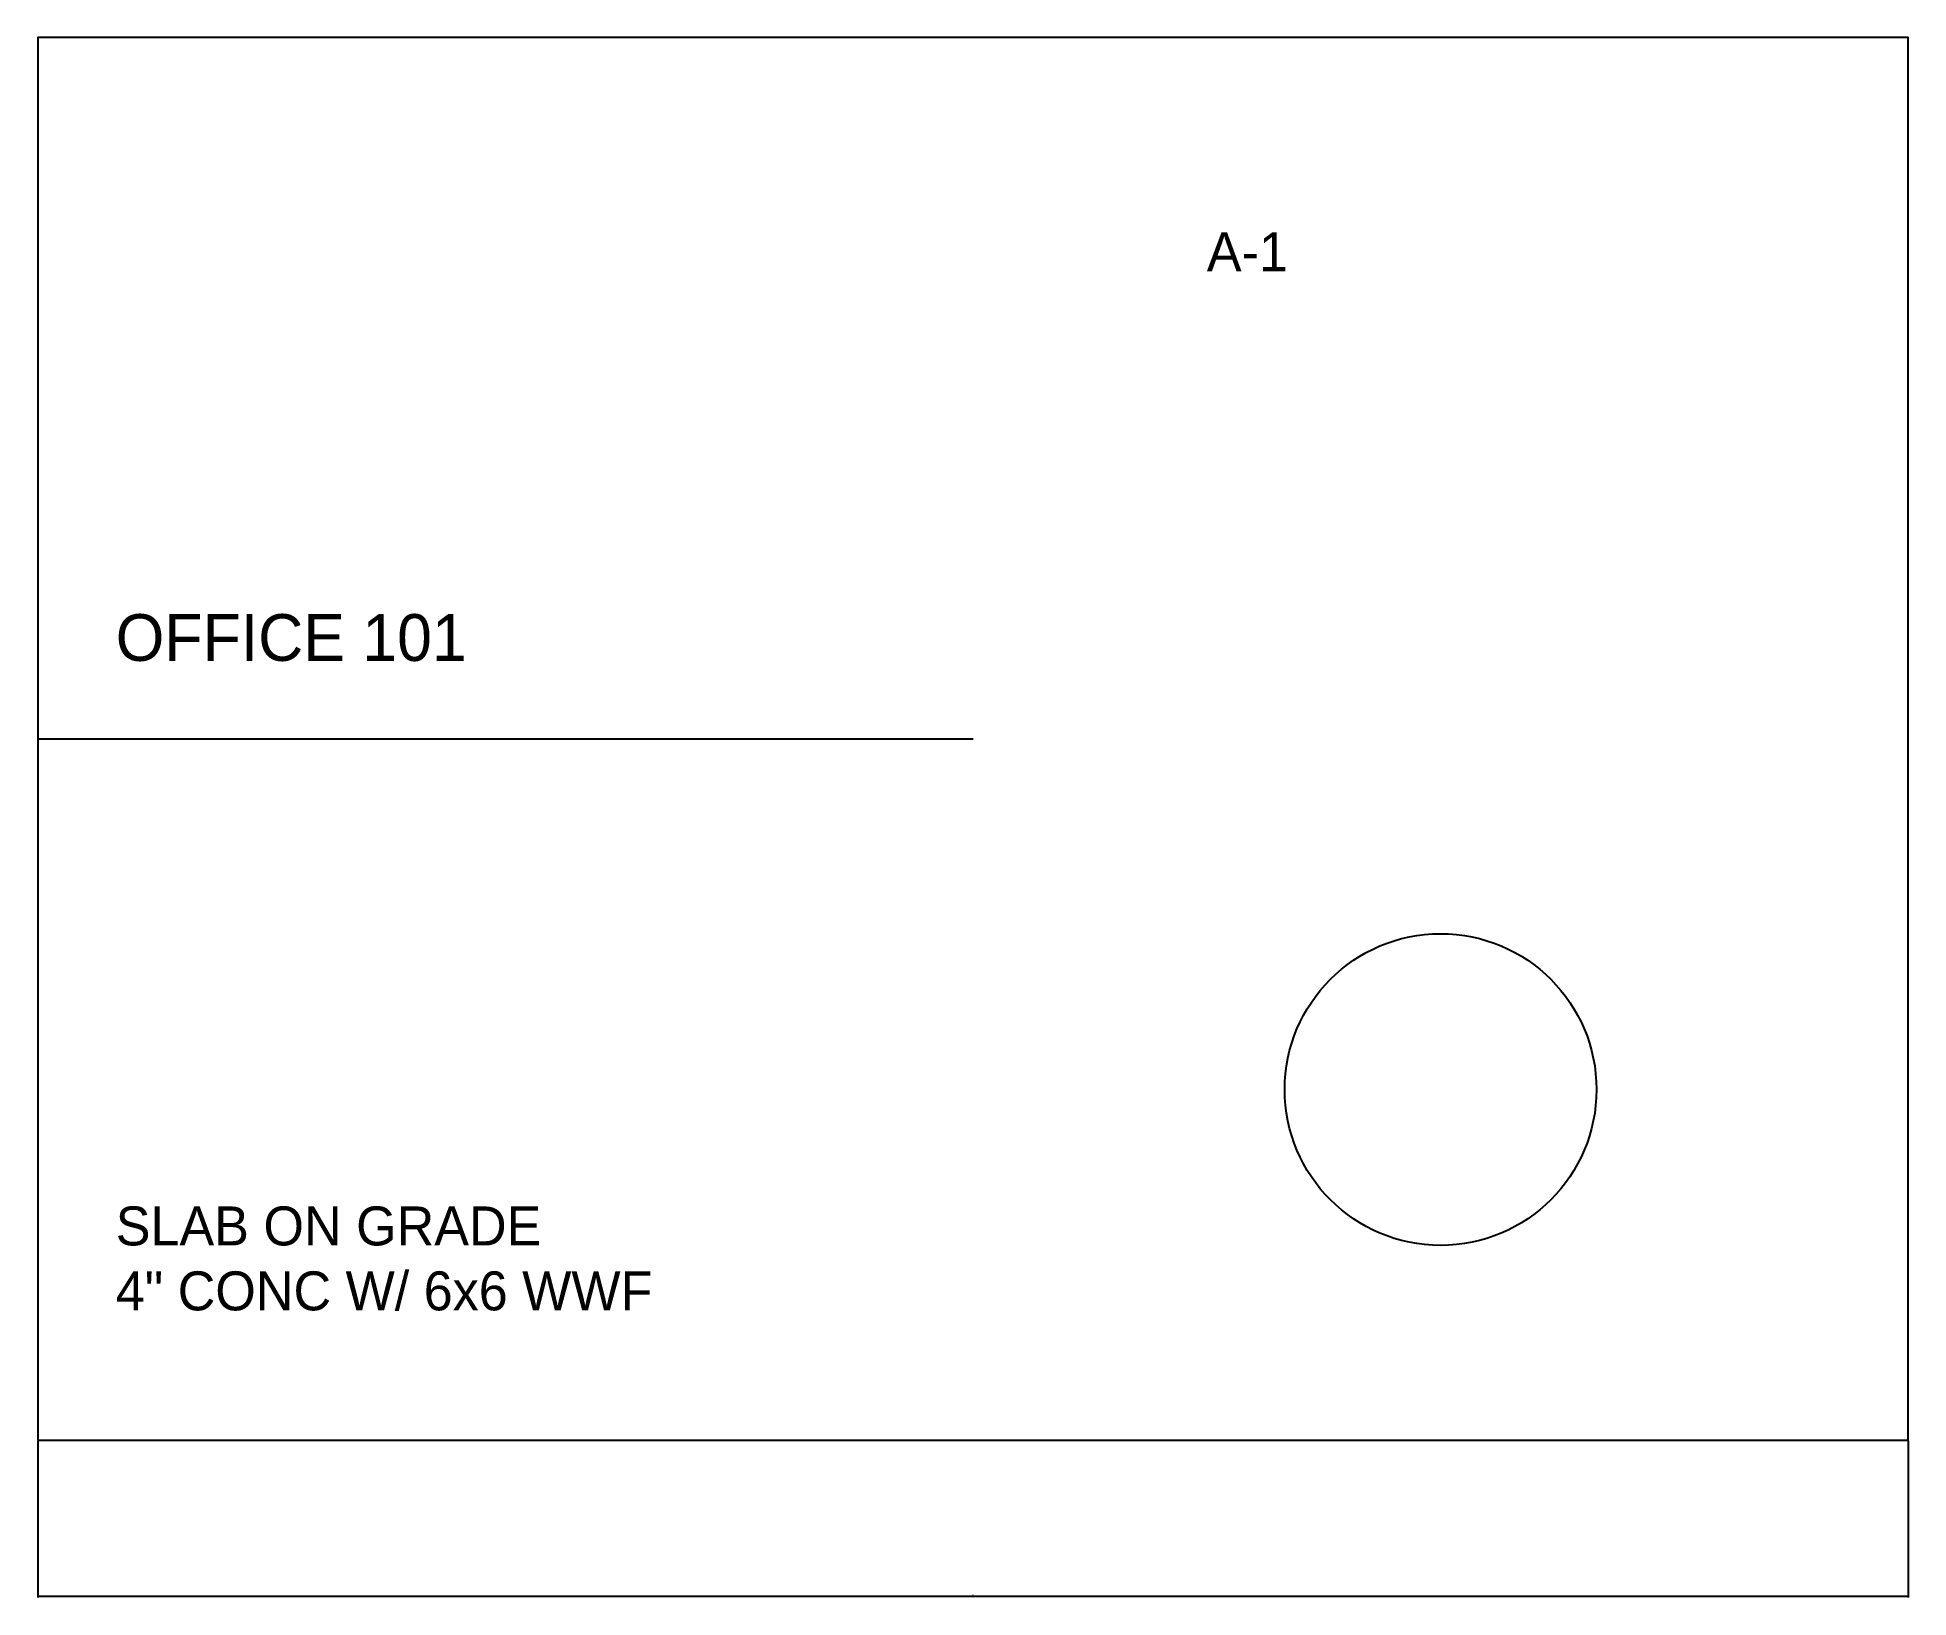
# Model space of a CAD drawing. Header units: inches. Extents: x 0 to 480, y -40 to 360.
import ezdxf

# ---------------------------------------------------------------- set-up
doc = ezdxf.new("R2010")
doc.units = ezdxf.units.IN
doc.styles.add('OpenSansCondensed-Light', font='OpenSansCondensed-Light.ttf')
doc.dimstyles.new('EZDXF', dxfattribs={"dimtxt": 0.25, "dimasz": 0.175, "dimexe": 0.375, "dimexo": 0.125, "dimgap": 0.1, "dimtad": 1, "dimlfac": 100, "dimzin": 12, "dimdsep": 46, "dimtxsty": 'OpenSansCondensed-Light', "dimblk": 'ARCHTICK', "dimcen": 2.5, "dimazin": 3, "dimtfac": 0.5, "dimtmove": 2, "dimatfit": 3})

# ---------------------------------------------------------------- blocks, each defined once
blk = doc.blocks.new('_ARCHTICK')
at = {"color": 0, "linetype": 'BYBLOCK', "const_width": 0.15}
blk.add_lwpolyline([(-0.5, -0.5), (0.5, 0.5)], dxfattribs=at)
blk = doc.blocks.new('ROOMTAG')
blk.add_attdef('NUM', (0, 0), '', height=10)

msp = doc.modelspace()

# ---------------------------------------------------------------- linework, layer by layer
for points in [[(0, 0), (480, 0), (480, 360), (0, 360), (0, 0)], [(0, 180), (240, 180)]]:
    msp.add_lwpolyline(points)
msp.add_circle((360, 90), 40)

# ---------------------------------------------------------------- block references
msp.add_blockref('ROOMTAG', (300, 300)).add_auto_attribs({'NUM': 'A-1'})

# ---------------------------------------------------------------- texts
msp.add_text('OFFICE 101', height=12).set_placement((20, 200))
at = {"insert": (20, 60), "char_height": 10, "attachment_point": 1}
msp.add_mtext('SLAB ON GRADE\\P4" CONC W/ 6x6 WWF', dxfattribs=at)

# ---------------------------------------------------------------- dimensions: what is measured, and where the dimension line sits
msp.add_linear_dim(base=(0, -40), p1=(0, 0), p2=(480, 0), dimstyle='EZDXF').render()

doc.saveas('drawing.dxf')
